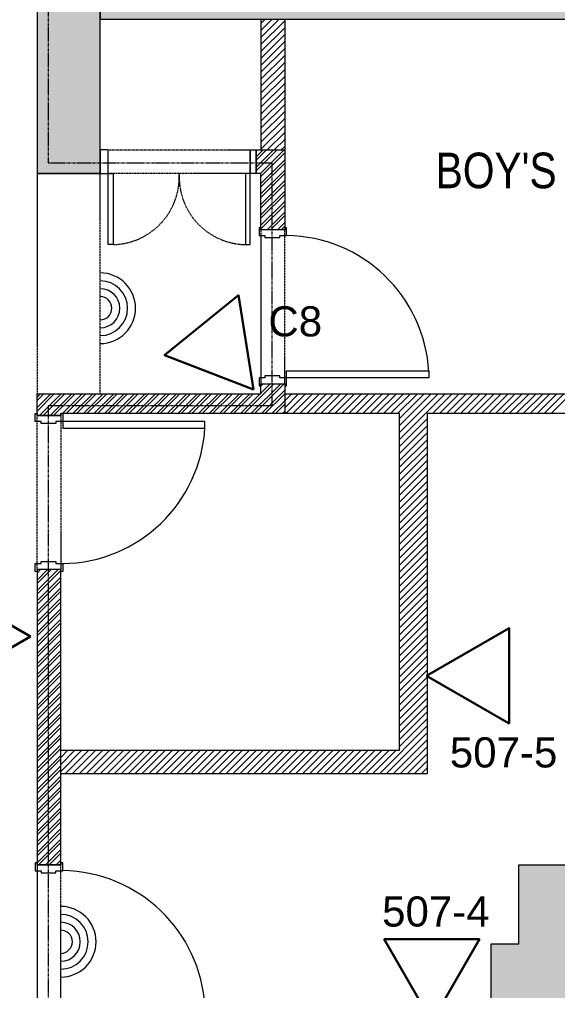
# Model space of a CAD drawing. Header units: inches. Extents: x 891 to 14187, y -1169 to 3232.
# Drawn here: x 5149.8 to 5286.1, y 408.6 to 654.5 of the extents above; entities that cross this region are included whole.
import ezdxf

# ---------------------------------------------------------------- set-up
doc = ezdxf.new("R2010")
doc.units = ezdxf.units.IN
doc.header["$MEASUREMENT"] = 0
doc.linetypes.add('IMPORT-IMPORT-HIDDEN2', pattern=[0.1875, 0.125, -0.0625])
doc.linetypes.add('IMPORT-IMPORT-PHANTOM2', pattern=[1.25, 0.625, -0.125, 0.125, -0.125, 0.125, -0.125])
doc.layers.add('_DROPS_IDFS', color=7, linetype='Continuous')
for name, color, linetype, lineweight in [('_OPTEC_LAYER', 1, 'Continuous', 30), ('A-ANNO-RM TAG', 7, 'Continuous', 9), ('A-DOOR', 7, 'Continuous', 9), ('A-DOOR-HEAD', 7, 'IMPORT-IMPORT-HIDDEN2', 9), ('A-Hatch', 7, 'Continuous', 9), ('A-HATCH-1HR', 7, 'Continuous', 9), ('A-HATCH-2 HR', 7, 'Continuous', 9), ('A-WALL-INT NEW', 7, 'Continuous', 9), ('EX-EXT-CORE', 7, 'Continuous', 9), ('SPEAKER', 10, 'Continuous', 20), ('WALL TYPE', 7, 'IMPORT-IMPORT-PHANTOM2', 9)]:
    doc.layers.add(name, color=color, linetype=linetype, lineweight=lineweight)
doc.styles.add('Arial', font='arial.ttf', dxfattribs={"height": 7.623})
doc.styles.add('Arial Narrow', font='ARIALN.TTF', dxfattribs={"height": 8.999982})

# ---------------------------------------------------------------- blocks, each defined once
blk = doc.blocks.new('_DATA')
at = {"layer": '_DROPS_IDFS', "color": 1, "lineweight": 30}
blk.add_lwpolyline([(24.61, 42.64), (12.55, 21.75), (36.67, 21.75)], close=True, dxfattribs=at)

msp = doc.modelspace()

# ---------------------------------------------------------------- hatches: boundary and pattern name
at = {"layer": 'A-Hatch'}
h = msp.add_hatch(color=9, dxfattribs=at)
h.paths.add_polyline_path([(5278.55, 148.62), (5299.53, 169.59), (5299.86, 168.63), (5300.43, 167.78), (5301.19, 167.1), (5302.1, 166.64), (5303.1, 166.42), (5304.12, 166.47), (5305.1, 166.77), (5305.97, 167.31), (5306.67, 168.05), (5307.16, 168.94), (5307.41, 169.93), (5307.4, 170.95), (5307.14, 171.94), (5338.02, 171.94), (5338.02, 179.44), (5343.02, 179.44), (5343.02, 191.49), (5437.02, 191.49), (5437.02, 179.44), (5442.02, 179.44), (5442.02, 171.94), (5473.76, 171.94), (5473.76, 170.86), (5473.88, 169.82), (5474.23, 168.83), (5474.8, 167.95), (5475.56, 167.23), (5476.46, 166.7), (5477.46, 166.39), (5478.5, 166.31), (5480.69, 166.31), (5481.46, 166.21), (5482.19, 165.91), (5482.81, 165.43), (5483.28, 164.81), (5483.58, 164.09), (5483.69, 163.31), (5483.69, 162.04), (5488.7, 162.04), (5488.18, 160.63), (5488.04, 159.14), (5488.28, 157.66), (5488.89, 156.28), (5489.82, 155.11), (5491.03, 154.21), (5492.42, 153.65), (5493.9, 153.46), (5495.39, 153.65), (5496.78, 154.21), (5497.99, 155.11), (5498.92, 156.28), (5499.53, 157.66), (5499.77, 159.14), (5499.63, 160.63), (5499.11, 162.04), (5502.35, 162.04), (5502.35, 163.31), (5502.45, 164.09), (5502.75, 164.81), (5503.23, 165.43), (5503.85, 165.91), (5504.57, 166.21), (5505.35, 166.31), (5505.98, 166.31), (5505.98, 170.82), (5507.01, 170.49), (5508.09, 170.42), (5509.15, 170.62), (5510.13, 171.08), (5510.96, 171.77), (5511.6, 172.65), (5512, 173.65), (5512.13, 174.72), (5512, 175.8), (5511.6, 176.8), (5510.96, 177.68), (5510.13, 178.37), (5509.15, 178.83), (5508.09, 179.03), (5507.01, 178.96), (5505.98, 178.63), (5505.98, 184.82), (5507.01, 184.49), (5508.09, 184.42), (5509.15, 184.62), (5510.13, 185.08), (5510.96, 185.77), (5511.6, 186.65), (5512, 187.65), (5512.13, 188.72), (5512, 189.8), (5511.6, 190.8), (5510.96, 191.68), (5510.13, 192.37), (5509.15, 192.83), (5508.09, 193.03), (5507.01, 192.96), (5505.98, 192.63), (5505.98, 210.12), (5498.48, 210.12), (5498.48, 215.12), (5482.27, 215.12), (5482.27, 210.12), (5473.93, 210.12), (5473.93, 386.12), (5482.27, 386.12), (5482.27, 381.12), (5498.48, 381.12), (5498.48, 386.12), (5505.98, 386.12), (5505.98, 405.14), (5507.1, 404.8), (5508.27, 404.76), (5509.41, 405.02), (5510.44, 405.55), (5511.31, 406.33), (5511.95, 407.31), (5512.32, 408.42), (5512.41, 409.58), (5512.19, 410.73), (5511.69, 411.78), (5510.94, 412.67), (5509.98, 413.35), (5522.43, 425.79), (5518.96, 429.26), (5522.37, 432.67), (5500.61, 454.42), (5485.16, 438.97), (5447.44, 438.97), (5447.44, 476.03), (5429.82, 476.03), (5429.82, 422.5), (5421.19, 422.5), (5421.19, 394.35), (5460.3, 394.35), (5460.3, 204.95), (5324.43, 204.95), (5324.43, 284.9), (5296.28, 284.9), (5296.28, 226.77), (5279, 226.77), (5279, 188.3), (5258.93, 168.23), (5264.59, 162.58), (5261.05, 159.04), (5269.36, 150.74), (5272.89, 154.27)])
h.paths.add_polyline_path([(5296.28, 308.9), (5324.43, 308.9), (5324.43, 394.35), (5374.19, 394.35), (5374.19, 422.5), (5336.3, 422.5), (5336.3, 440.5), (5276.3, 440.5), (5276.3, 420.5), (5269.3, 420.5), (5269.3, 400.5), (5251.05, 400.5), (5251.05, 386.53), (5296.28, 386.53), (5296.28, 383.45)])
h.paths.add_polyline_path([(5429.82, 506.03), (5447.44, 506.03), (5447.44, 575.09), (5429.82, 575.09), (5429.82, 554.75)])
h.paths.add_polyline_path([(5447.44, 635.09), (5447.44, 706.77), (5429.82, 706.77), (5429.82, 667.5), (5415.74, 667.5), (5415.74, 635.09), (5428.95, 635.09)])
h = msp.add_hatch(color=9, dxfattribs=at)
h.paths.add_polyline_path([(4961.97, 612.34), (4961.97, 657.56), (5005.35, 657.56), (5005.35, 670.55), (4989.36, 670.55), (4989.36, 674.55), (4891.39, 674.55), (4891.39, 657.56), (4947.97, 657.56), (4947.97, 612.34)])
h.paths.add_polyline_path([(5170.3, 615.5), (5170.3, 667.5), (5163.36, 667.5), (5163.36, 670.55), (5051.35, 670.55), (5051.35, 657.56), (5154.3, 657.56), (5154.3, 615.5)])
h.paths.add_polyline_path([(4847.39, 657.56), (4855.39, 657.56), (4855.39, 674.55), (4847.39, 674.55)])
h.paths.add_polyline_path([(4811.39, 657.56), (4811.39, 674.55), (4707.39, 674.55), (4707.39, 657.56), (4783.1, 657.56)])
h.paths.add_polyline_path([(4671.39, 657.56), (4671.39, 674.55), (4663.39, 674.55), (4663.39, 657.56)])
msp.add_hatch(color=9, dxfattribs=at).paths.add_polyline_path([(5210.99, 654.51), (5415.74, 654.51), (5415.74, 667.5), (5170.3, 667.5), (5170.3, 654.51)])

# ---------------------------------------------------------------- linework, layer by layer
at = {"layer": 'A-DOOR', "color": 8, "flags": 128}
for points in [[(5172.3, 621.5), (5170.3, 621.5), (5170.3, 615.5), (5172.3, 615.5)], [(5208.3, 621.5), (5209.8, 621.5), (5209.8, 615.5), (5208.3, 615.5)], [(5172.3, 597.5), (5172.3, 615.5), (5173.55, 615.5), (5173.55, 597.5)], [(5208.3, 597.5), (5208.3, 615.5), (5207.05, 615.5), (5207.05, 597.5)], [(5154.3, 554.25), (5160.3, 554.25), (5160.3, 554.75), (5160.8, 554.75), (5160.8, 552.75), (5159.05, 552.75), (5159.05, 552.24), (5155.3, 552.24), (5155.3, 552.75), (5153.8, 552.75), (5153.8, 554.75), (5154.3, 554.75)], [(5160.8, 551), (5196.8, 551), (5196.8, 552.75), (5160.8, 552.75)], [(5160.8, 514.75), (5160.3, 514.75), (5160.3, 515.25), (5154.3, 515.25), (5154.3, 514.75), (5153.8, 514.75), (5153.8, 516.75), (5155.3, 516.75), (5155.3, 517.26), (5159.05, 517.26), (5159.05, 516.75), (5160.8, 516.75)]]:
    msp.add_lwpolyline(points, close=True, dxfattribs=at)
at = {"layer": 'A-DOOR', "color": 8}
for points in [[(5217.5, 601.79), (5217, 601.79), (5217, 601.29), (5211, 601.29), (5211, 601.79), (5210.5, 601.79), (5210.5, 599.79), (5212, 599.79), (5212, 599.28), (5215.75, 599.28), (5215.75, 599.79), (5217.5, 599.79)], [(5217.5, 565.54), (5253.5, 565.54), (5253.5, 563.79), (5217.5, 563.79)], [(5211, 562.29), (5217, 562.29), (5217, 561.79), (5217.5, 561.79), (5217.5, 563.79), (5215.75, 563.79), (5215.75, 564.3), (5212, 564.3), (5212, 563.79), (5210.5, 563.79), (5210.5, 561.79), (5211, 561.79)], [(5160.8, 441), (5160.3, 441), (5160.3, 440.5), (5154.3, 440.5), (5154.3, 441), (5153.8, 441), (5153.8, 439), (5155.3, 439), (5155.3, 438.49), (5159.05, 438.49), (5159.05, 439), (5160.8, 439)]]:
    msp.add_lwpolyline(points, close=True, dxfattribs=at)
at = {"layer": 'A-DOOR', "color": 55, "lineweight": 13}
msp.add_lwpolyline([(5217.5, 565.54), (5253.5, 565.54), (5253.5, 563.79), (5217.5, 563.79)], close=True, dxfattribs=at)
at = {"layer": 'A-DOOR', "color": 55, "lineweight": 13, "flags": 128}
msp.add_lwpolyline([(5160.8, 551), (5196.8, 551), (5196.8, 552.75), (5160.8, 552.75)], close=True, dxfattribs=at)
at = {"layer": 'A-DOOR', "color": 8, "linetype": 'IMPORT-IMPORT-HIDDEN2'}
for centre, start, end in [((5173.17, 614.64), 271.2388, 2.8814), ((5207.42, 614.64), 177.1186, 268.7612)]:
    msp.add_arc(centre, 17.14, start, end, dxfattribs=at)
at = {"layer": 'A-DOOR', "color": 8}
for centre, start, end in [((5217.05, 563.3), 3.1299, 89.2953), ((5160.35, 553.25), 270.7047, 356.8701), ((5160.35, 402.51), 3.1299, 89.2953)]:
    msp.add_arc(centre, 36.5, start, end, dxfattribs=at)
at = {"layer": 'A-DOOR-HEAD', "color": 8}
for p, q in [((5170.3, 615.5), (5154.3, 615.5)), ((5154.3, 615.5), (5154.3, 559.75)), ((5170.3, 559.75), (5170.3, 615.5)), ((5154.3, 559.75), (5170.3, 559.75))]:
    msp.add_line(p, q, dxfattribs=at)
at = {"layer": 'A-DOOR-HEAD', "color": 8, "flags": 128}
for points in [[(5172.3, 621.5), (5208.3, 621.5), (5208.3, 615.5), (5172.3, 615.5)], [(5154.3, 515.25), (5154.3, 554.25), (5160.3, 554.25), (5160.3, 515.25)]]:
    msp.add_lwpolyline(points, close=True, dxfattribs=at)
at = {"layer": 'A-DOOR-HEAD', "color": 8}
for points in [[(5211, 601.29), (5211, 562.29), (5217, 562.29), (5217, 601.29)], [(5154.3, 440.5), (5154.3, 401.5), (5160.3, 401.5), (5160.3, 440.5)]]:
    msp.add_lwpolyline(points, close=True, dxfattribs=at)
at = {"layer": 'A-HATCH-1HR', "color": 8}
for p, q in [((5211, 653.5), (5212.01, 654.51)), ((5211, 651.73), (5213.78, 654.51)), ((5211, 649.96), (5215.54, 654.51)), ((5211, 648.2), (5217, 654.2)), ((5211, 646.43), (5217, 652.43)), ((5211, 644.66), (5217, 650.66)), ((5211, 642.89), (5217, 648.89)), ((5211, 641.13), (5217, 647.13)), ((5211, 639.36), (5217, 645.36)), ((5211, 637.59), (5217, 643.59)), ((5211, 635.82), (5217, 641.82)), ((5211, 634.06), (5217, 640.06)), ((5211, 632.29), (5217, 638.29)), ((5211, 630.52), (5217, 636.52)), ((5211, 628.75), (5217, 634.75)), ((5211, 626.98), (5217, 632.98)), ((5211, 625.22), (5217, 631.22)), ((5211, 623.45), (5217, 629.45)), ((5211, 621.68), (5217, 627.68)), ((5212.59, 621.5), (5217, 625.91)), ((5214.36, 621.5), (5217, 624.15)), ((5216.13, 621.5), (5217, 622.38)), ((5217, 559.75), (5217.01, 559.75)), ((5217, 557.98), (5218.78, 559.75)), ((5217, 556.21), (5220.54, 559.75)), ((5217.31, 554.75), (5222.31, 559.75)), ((5219.08, 554.75), (5224.08, 559.75)), ((5220.85, 554.75), (5225.85, 559.75)), ((5222.61, 554.75), (5227.61, 559.75)), ((5224.38, 554.75), (5229.38, 559.75)), ((5226.15, 554.75), (5231.15, 559.75)), ((5227.92, 554.75), (5232.92, 559.75)), ((5229.68, 554.75), (5234.68, 559.75)), ((5231.45, 554.75), (5236.45, 559.75)), ((5233.22, 554.75), (5238.22, 559.75)), ((5234.99, 554.75), (5239.99, 559.75)), ((5236.76, 554.75), (5241.76, 559.75)), ((5238.52, 554.75), (5243.52, 559.75)), ((5240.29, 554.75), (5245.29, 559.75)), ((5242.06, 554.75), (5247.06, 559.75)), ((5243.83, 554.75), (5248.83, 559.75)), ((5245.59, 554.75), (5250.59, 559.75)), ((5247.36, 554.75), (5252.36, 559.75)), ((5249.13, 554.75), (5254.13, 559.75)), ((5250.9, 554.75), (5255.9, 559.75)), ((5252.67, 554.75), (5257.67, 559.75)), ((5254.43, 554.75), (5259.43, 559.75)), ((5256.2, 554.75), (5261.2, 559.75)), ((5257.97, 554.75), (5262.97, 559.75)), ((5259.74, 554.75), (5264.74, 559.75)), ((5261.5, 554.75), (5266.5, 559.75)), ((5263.27, 554.75), (5268.27, 559.75)), ((5265.04, 554.75), (5270.04, 559.75)), ((5266.81, 554.75), (5271.81, 559.75)), ((5268.58, 554.75), (5273.58, 559.75)), ((5270.34, 554.75), (5275.34, 559.75)), ((5272.11, 554.75), (5277.11, 559.75)), ((5273.88, 554.75), (5278.88, 559.75)), ((5275.65, 554.75), (5280.65, 559.75)), ((5277.41, 554.75), (5282.41, 559.75)), ((5279.18, 554.75), (5284.18, 559.75)), ((5280.95, 554.75), (5285.95, 559.75)), ((5282.72, 554.75), (5287.72, 559.75)), ((5284.49, 554.75), (5289.49, 559.75)), ((5246.1, 553.49), (5247.36, 554.75)), ((5246.1, 551.73), (5249.13, 554.75)), ((5246.1, 549.96), (5250.9, 554.75)), ((5246.1, 548.19), (5252.67, 554.75)), ((5246.1, 546.42), (5253.1, 553.42)), ((5246.1, 544.66), (5253.1, 551.66)), ((5246.1, 542.89), (5253.1, 549.89)), ((5246.1, 541.12), (5253.1, 548.12)), ((5246.1, 539.35), (5253.1, 546.35)), ((5246.1, 537.58), (5253.1, 544.58)), ((5246.1, 535.82), (5253.1, 542.82)), ((5246.1, 534.05), (5253.1, 541.05)), ((5246.1, 532.28), (5253.1, 539.28)), ((5246.1, 530.51), (5253.1, 537.51)), ((5246.1, 528.75), (5253.1, 535.75)), ((5246.1, 526.98), (5253.1, 533.98)), ((5246.1, 525.21), (5253.1, 532.21)), ((5246.1, 523.44), (5253.1, 530.44)), ((5246.1, 521.67), (5253.1, 528.67)), ((5246.1, 519.91), (5253.1, 526.91)), ((5246.1, 518.14), (5253.1, 525.14)), ((5246.1, 516.37), (5253.1, 523.37)), ((5246.1, 514.6), (5253.1, 521.6)), ((5246.1, 512.84), (5253.1, 519.84)), ((5246.1, 511.07), (5253.1, 518.07)), ((5246.1, 509.3), (5253.1, 516.3)), ((5246.1, 507.53), (5253.1, 514.53)), ((5246.1, 505.76), (5253.1, 512.76)), ((5246.1, 504), (5253.1, 511)), ((5246.1, 502.23), (5253.1, 509.23)), ((5246.1, 500.46), (5253.1, 507.46)), ((5246.1, 498.69), (5253.1, 505.69)), ((5246.1, 496.93), (5253.1, 503.93)), ((5246.1, 495.16), (5253.1, 502.16)), ((5246.1, 493.39), (5253.1, 500.39)), ((5246.1, 491.62), (5253.1, 498.62)), ((5246.1, 489.85), (5253.1, 496.85)), ((5246.1, 488.09), (5253.1, 495.09)), ((5246.1, 486.32), (5253.1, 493.32)), ((5246.1, 484.55), (5253.1, 491.55)), ((5246.1, 482.78), (5253.1, 489.78)), ((5246.1, 481.02), (5253.1, 488.02)), ((5246.1, 479.25), (5253.1, 486.25)), ((5246.1, 477.48), (5253.1, 484.48)), ((5246.1, 475.71), (5253.1, 482.71)), ((5246.1, 473.94), (5253.1, 480.94)), ((5246.1, 472.18), (5253.1, 479.18)), ((5246.1, 470.41), (5253.1, 477.41)), ((5240.97, 463.5), (5253.1, 475.64)), ((5242.73, 463.5), (5253.1, 473.87)), ((5244.5, 463.5), (5253.1, 472.11)), ((5246.27, 463.5), (5253.1, 470.34)), ((5160.3, 469.45), (5160.34, 469.5)), ((5160.3, 467.68), (5162.11, 469.5)), ((5160.3, 465.92), (5163.88, 469.5)), ((5160.3, 464.15), (5165.65, 469.5)), ((5161.42, 463.5), (5167.42, 469.5)), ((5163.18, 463.5), (5169.18, 469.5)), ((5164.95, 463.5), (5170.95, 469.5)), ((5166.72, 463.5), (5172.72, 469.5)), ((5168.49, 463.5), (5174.49, 469.5)), ((5170.25, 463.5), (5176.25, 469.5)), ((5172.02, 463.5), (5178.02, 469.5)), ((5173.79, 463.5), (5179.79, 469.5)), ((5175.56, 463.5), (5181.56, 469.5)), ((5177.33, 463.5), (5183.33, 469.5)), ((5179.09, 463.5), (5185.09, 469.5)), ((5180.86, 463.5), (5186.86, 469.5)), ((5182.63, 463.5), (5188.63, 469.5)), ((5184.4, 463.5), (5190.4, 469.5)), ((5186.16, 463.5), (5192.16, 469.5)), ((5187.93, 463.5), (5193.93, 469.5)), ((5189.7, 463.5), (5195.7, 469.5)), ((5191.47, 463.5), (5197.47, 469.5)), ((5193.24, 463.5), (5199.24, 469.5)), ((5195, 463.5), (5201, 469.5)), ((5196.77, 463.5), (5202.77, 469.5)), ((5198.54, 463.5), (5204.54, 469.5)), ((5200.31, 463.5), (5206.31, 469.5)), ((5202.07, 463.5), (5208.07, 469.5)), ((5203.84, 463.5), (5209.84, 469.5)), ((5205.61, 463.5), (5211.61, 469.5)), ((5207.38, 463.5), (5213.38, 469.5)), ((5209.15, 463.5), (5215.15, 469.5)), ((5210.91, 463.5), (5216.91, 469.5)), ((5212.68, 463.5), (5218.68, 469.5)), ((5214.45, 463.5), (5220.45, 469.5)), ((5216.22, 463.5), (5222.22, 469.5)), ((5217.98, 463.5), (5223.98, 469.5)), ((5219.75, 463.5), (5225.75, 469.5)), ((5221.52, 463.5), (5227.52, 469.5)), ((5223.29, 463.5), (5229.29, 469.5)), ((5225.06, 463.5), (5231.06, 469.5)), ((5226.82, 463.5), (5232.82, 469.5)), ((5228.59, 463.5), (5234.59, 469.5)), ((5230.36, 463.5), (5236.36, 469.5)), ((5232.13, 463.5), (5238.13, 469.5)), ((5233.89, 463.5), (5239.89, 469.5)), ((5235.66, 463.5), (5241.66, 469.5)), ((5237.43, 463.5), (5243.43, 469.5)), ((5239.2, 463.5), (5245.2, 469.5)), ((5248.04, 463.5), (5253.1, 468.57)), ((5249.8, 463.5), (5253.1, 466.8)), ((5251.57, 463.5), (5253.1, 465.03))]:
    msp.add_line(p, q, dxfattribs=at)
at = {"layer": 'A-HATCH-2 HR', "color": 8}
for p, q in [((5209.8, 619.75), (5211.55, 621.5)), ((5209.8, 617.1), (5214.2, 621.5)), ((5209.8, 618.87), (5212.43, 621.5)), ((5209.8, 616.22), (5215.08, 621.5)), ((5210.85, 615.5), (5216.85, 621.5)), ((5211, 614.77), (5217, 620.77)), ((5211, 613), (5217, 619)), ((5211, 612.12), (5217, 618.12)), ((5211, 610.35), (5217, 616.35)), ((5211, 609.47), (5217, 615.47)), ((5211, 607.7), (5217, 613.7)), ((5211, 606.82), (5217, 612.82)), ((5211, 605.05), (5217, 611.05)), ((5211, 604.16), (5217, 610.16)), ((5211, 602.4), (5217, 608.4)), ((5211, 601.51), (5217, 607.51)), ((5212.55, 601.29), (5217, 605.74)), ((5213.43, 601.29), (5217, 604.86)), ((5215.2, 601.29), (5217, 603.09)), ((5216.08, 601.29), (5217, 602.21)), ((5206.7, 554.75), (5214.24, 562.29)), ((5208.47, 554.75), (5216.01, 562.29)), ((5209.36, 554.75), (5216.89, 562.29)), ((5210.99, 559.92), (5213.36, 562.29)), ((5211, 561.7), (5211.59, 562.29)), ((5211.12, 554.75), (5217, 560.63)), ((5154.3, 558.91), (5155.14, 559.75)), ((5154.3, 556.26), (5157.79, 559.75)), ((5154.3, 558.03), (5156.02, 559.75)), ((5154.3, 555.38), (5158.67, 559.75)), ((5154.94, 554.25), (5160.44, 559.75)), ((5155.82, 554.25), (5161.32, 559.75)), ((5157.59, 554.25), (5163.09, 559.75)), ((5158.47, 554.25), (5163.97, 559.75)), ((5160.74, 554.75), (5165.74, 559.75)), ((5161.63, 554.75), (5166.63, 559.75)), ((5163.39, 554.75), (5168.39, 559.75)), ((5164.28, 554.75), (5169.28, 559.75)), ((5166.05, 554.75), (5171.05, 559.75)), ((5166.93, 554.75), (5171.93, 559.75)), ((5168.7, 554.75), (5173.7, 559.75)), ((5169.58, 554.75), (5174.58, 559.75)), ((5171.35, 554.75), (5176.35, 559.75)), ((5172.23, 554.75), (5177.23, 559.75)), ((5174, 554.75), (5179, 559.75)), ((5174.88, 554.75), (5179.88, 559.75)), ((5176.65, 554.75), (5181.65, 559.75)), ((5177.54, 554.75), (5182.54, 559.75)), ((5179.3, 554.75), (5184.3, 559.75)), ((5180.19, 554.75), (5185.19, 559.75)), ((5181.96, 554.75), (5186.96, 559.75)), ((5182.84, 554.75), (5187.84, 559.75)), ((5184.61, 554.75), (5189.61, 559.75)), ((5185.49, 554.75), (5190.49, 559.75)), ((5187.26, 554.75), (5192.26, 559.75)), ((5188.14, 554.75), (5193.14, 559.75)), ((5189.91, 554.75), (5194.91, 559.75)), ((5190.79, 554.75), (5195.79, 559.75)), ((5192.56, 554.75), (5197.56, 559.75)), ((5193.45, 554.75), (5198.45, 559.75)), ((5195.21, 554.75), (5200.21, 559.75)), ((5196.1, 554.75), (5201.1, 559.75)), ((5197.87, 554.75), (5202.87, 559.75)), ((5198.75, 554.75), (5203.75, 559.75)), ((5200.52, 554.75), (5205.52, 559.75)), ((5201.4, 554.75), (5206.4, 559.75)), ((5203.17, 554.75), (5208.17, 559.75)), ((5204.05, 554.75), (5209.05, 559.75)), ((5205.82, 554.75), (5210.82, 559.75)), ((5212.01, 554.75), (5217, 559.75)), ((5213.78, 554.75), (5217, 557.98)), ((5214.66, 554.75), (5217, 557.09)), ((5160.24, 554.25), (5160.3, 554.31)), ((5216.43, 554.75), (5217, 555.33)), ((5154.3, 515.23), (5154.32, 515.25)), ((5154.3, 512.58), (5156.97, 515.25)), ((5154.3, 509.93), (5159.62, 515.25)), ((5154.3, 514.35), (5155.2, 515.25)), ((5154.3, 511.69), (5157.85, 515.25)), ((5154.3, 509.04), (5160.3, 515.04)), ((5154.3, 507.28), (5160.3, 513.28)), ((5154.3, 506.39), (5160.3, 512.39)), ((5154.3, 504.62), (5160.3, 510.62)), ((5154.3, 503.74), (5160.3, 509.74)), ((5154.3, 501.97), (5160.3, 507.97)), ((5154.3, 501.09), (5160.3, 507.09)), ((5154.3, 499.32), (5160.3, 505.32)), ((5154.3, 498.44), (5160.3, 504.44)), ((5154.3, 496.67), (5160.3, 502.67)), ((5154.3, 495.78), (5160.3, 501.78)), ((5154.3, 494.02), (5160.3, 500.02)), ((5154.3, 493.13), (5160.3, 499.13)), ((5154.3, 491.37), (5160.3, 497.37)), ((5154.3, 490.48), (5160.3, 496.48)), ((5154.3, 488.71), (5160.3, 494.71)), ((5154.3, 487.83), (5160.3, 493.83)), ((5154.3, 486.06), (5160.3, 492.06)), ((5154.3, 485.18), (5160.3, 491.18)), ((5154.3, 483.41), (5160.3, 489.41)), ((5154.3, 482.53), (5160.3, 488.53)), ((5154.3, 480.76), (5160.3, 486.76)), ((5154.3, 479.87), (5160.3, 485.87)), ((5154.3, 478.11), (5160.3, 484.11)), ((5154.3, 477.22), (5160.3, 483.22)), ((5154.3, 475.46), (5160.3, 481.46)), ((5154.3, 474.57), (5160.3, 480.57)), ((5154.3, 472.8), (5160.3, 478.8)), ((5154.3, 471.92), (5160.3, 477.92)), ((5154.3, 470.15), (5160.3, 476.15)), ((5154.3, 469.27), (5160.3, 475.27)), ((5154.3, 467.5), (5160.3, 473.5)), ((5154.3, 466.62), (5160.3, 472.62)), ((5154.3, 464.85), (5160.3, 470.85)), ((5154.3, 463.96), (5160.3, 469.96)), ((5154.3, 462.2), (5160.3, 468.2)), ((5154.3, 461.31), (5160.3, 467.31)), ((5154.3, 459.55), (5160.3, 465.55)), ((5154.3, 458.66), (5160.3, 464.66)), ((5154.3, 456.89), (5160.3, 462.89)), ((5154.3, 456.01), (5160.3, 462.01)), ((5154.3, 454.24), (5160.3, 460.24)), ((5154.3, 453.36), (5160.3, 459.36)), ((5154.3, 451.59), (5160.3, 457.59)), ((5154.3, 450.71), (5160.3, 456.71)), ((5154.3, 448.94), (5160.3, 454.94)), ((5154.3, 448.05), (5160.3, 454.05)), ((5154.3, 446.29), (5160.3, 452.29)), ((5154.3, 445.4), (5160.3, 451.4)), ((5154.3, 443.64), (5160.3, 449.64)), ((5154.3, 442.75), (5160.3, 448.75)), ((5154.3, 440.98), (5160.3, 446.98)), ((5154.7, 440.5), (5160.3, 446.1)), ((5156.47, 440.5), (5160.3, 444.33)), ((5157.35, 440.5), (5160.3, 443.45)), ((5159.12, 440.5), (5160.3, 441.68)), ((5160, 440.5), (5160.3, 440.8))]:
    msp.add_line(p, q, dxfattribs=at)
at = {"layer": 'A-WALL-INT NEW', "color": 8}
for p, q in [((5211, 654.51), (5211, 621.5)), ((5217, 654.51), (5217, 601.29)), ((5209.8, 615.5), (5209.8, 621.5)), ((5209.8, 621.5), (5217, 621.5)), ((5211, 615.5), (5209.8, 615.5)), ((5211, 601.29), (5211, 615.5)), ((5217, 601.29), (5211, 601.29)), ((5211, 559.75), (5211, 562.29)), ((5211, 562.29), (5217, 562.29)), ((5217, 562.29), (5217, 554.75)), ((5154.3, 554.25), (5154.3, 559.75)), ((5154.3, 559.75), (5211, 559.75)), ((5217, 559.75), (5428.32, 559.75)), ((5160.3, 554.25), (5154.3, 554.25)), ((5246.1, 554.75), (5160.3, 554.75)), ((5160.3, 554.75), (5160.3, 554.25)), ((5246.1, 469.5), (5246.1, 554.75)), ((5429.82, 554.75), (5253.1, 554.75)), ((5253.1, 554.75), (5253.1, 463.5)), ((5160.3, 515.25), (5154.3, 515.25)), ((5154.3, 515.25), (5154.3, 440.5)), ((5160.3, 440.5), (5160.3, 515.25)), ((5160.3, 469.5), (5246.1, 469.5)), ((5253.1, 463.5), (5160.3, 463.5)), ((5154.3, 440.5), (5160.3, 440.5))]:
    msp.add_line(p, q, dxfattribs=at)
at = {"layer": 'EX-EXT-CORE', "color": 8}
msp.add_line((5415.74, 654.51), (5170.3, 654.51), dxfattribs=at)
at = {"layer": 'EX-EXT-CORE', "color": 8, "flags": 128}
for points in [[(5051.35, 662.55), (5049.85, 662.55), (5049.85, 657.56), (5051.35, 657.56), (5154.3, 657.56), (5154.3, 615.5), (5170.3, 615.5), (5170.3, 667.5), (5429.82, 667.5), (5429.82, 706.77), (5447.44, 706.77), (5447.44, 738.77), (5447.44, 742.77)], [(5051.35, 657.56), (5051.35, 670.55), (5163.36, 670.55), (5163.36, 667.5), (5170.3, 667.5), (5170.3, 654.5)], [(5258.93, 168.23), (5279, 188.3), (5279, 226.77), (5296.28, 226.77), (5296.28, 386.53), (5251.05, 386.53), (5251.05, 400.5), (5269.3, 400.5), (5269.3, 420.5), (5276.3, 420.5), (5276.3, 440.5), (5336.3, 440.5), (5336.3, 422.5), (5374.19, 422.5), (5374.19, 394.35)]]:
    msp.add_lwpolyline(points, dxfattribs=at)
at = {"layer": 'SPEAKER', "color": 3}
for centre, radius in [((5170.3, 581.4), 8.94), ((5170.3, 581.4), 6.94), ((5170.3, 581.4), 4.94), ((5170.3, 581.4), 2.93), ((5160.3, 421), 8.94), ((5160.3, 421), 6.94), ((5160.3, 421), 4.94), ((5160.3, 421), 2.93)]:
    msp.add_arc(centre, radius, 270, 90, dxfattribs=at)
at = {"layer": 'WALL TYPE', "color": 8}
for p, q in [((5157.08, 663.35), (5157.08, 618.18)), ((5157.08, 618.18), (5213.78, 618.18)), ((5213.78, 618.18), (5213.78, 556.66)), ((5213.78, 556.66), (5157.08, 556.66)), ((5157.08, 556.66), (5157.08, 299.49))]:
    msp.add_line(p, q, dxfattribs=at)

# ---------------------------------------------------------------- block references
at = {"layer": '_OPTEC_LAYER'}
for p, rotation in [((5201.45, 609.49), 218.9032206899609), ((5109.98, 522.87), 270), ((5295.56, 463.74), 89.99999999999999), ((5278.88, 443.39), 180)]:
    msp.add_blockref('_DATA', p, dxfattribs=dict(at, rotation=rotation))

# ---------------------------------------------------------------- texts
at = {"layer": '_OPTEC_LAYER', "char_height": 7.623, "attachment_point": 1, "style": 'Arial'}
for s, insert in [('C8', (5212.87, 581.89)), ('507-5', (5258.81, 472.76)), ('507-4', (5241.67, 432.48))]:
    msp.add_mtext_dynamic_manual_height_columns(s, width=5.9059, gutter_width=1, heights=[0.748], dxfattribs=dict(at, insert=insert))
at = {"layer": 'A-ANNO-RM TAG', "style": 'Arial Narrow'}
msp.add_text("BOY'S W.C", height=9, dxfattribs=at).set_placement((5255.23, 611.79))

doc.saveas('drawing.dxf')
